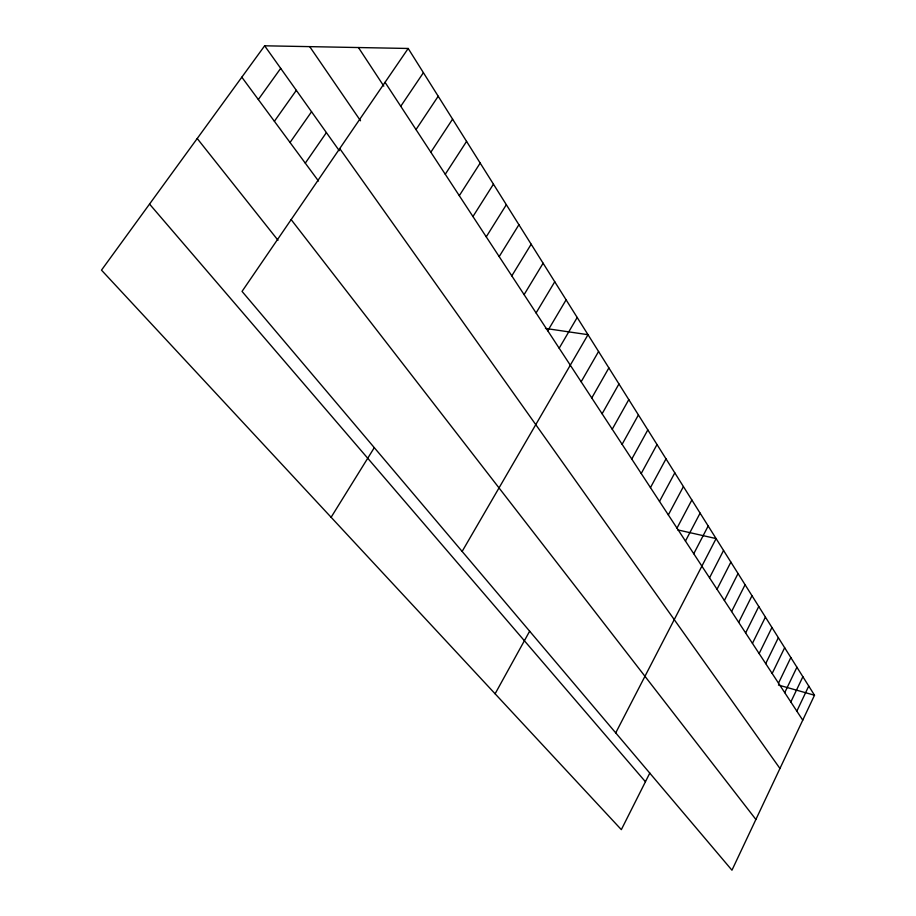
<?xml version="1.0" encoding="UTF-8"?>
<svg xmlns="http://www.w3.org/2000/svg" width="916" height="916" viewBox="0 0 916 916"><rect width="100%" height="100%" fill="white"/><g stroke="black" fill="none" stroke-linecap="round" stroke-linejoin="round"><path stroke-width="1.37" d="M814.507 695.233L731.953 870.2L242.042 291.403L408.192 48.468L814.507 695.233L778.463 685.065M796.84 711.16L808.748 686.061M790.829 701.988L802.885 676.718M784.726 692.656L796.92 667.226M778.497 683.153L790.84 657.551M772.165 673.478L784.657 647.715M765.707 663.619L778.36 637.685M759.135 653.589L771.948 627.483M752.448 643.364L765.421 617.086M745.624 632.956L758.769 606.507M738.685 622.342L751.99 595.721M649.822 773.035L621.334 829.644L101.493 270.14L264.644 45.8L408.192 48.468M731.598 611.533L745.086 584.729M724.384 600.507L738.044 573.519M717.022 589.274L730.876 562.103M709.522 577.813L723.56 550.459M615.724 732.88L716.106 538.585L677.691 529.883M693.755 553.733L708.183 525.99M685.454 541.07L700.11 513.12M676.993 528.131L691.855 499.987M668.337 514.918L683.428 486.568M659.497 501.418L674.817 472.862M650.463 487.61L666.012 458.859M641.223 473.503L657.012 444.535M631.777 459.076L647.818 429.902M495.109 693.79L529.654 631.193M622.113 444.329L638.418 414.937M612.232 429.226L628.8 399.616M602.11 413.78L618.953 383.953M591.759 397.968L608.877 367.911M581.156 381.777L598.572 351.504M462.133 551.432L588.003 334.695L545.455 328.432M559.172 348.206L577.195 317.474M547.768 330.79L566.111 299.841M536.078 312.951L554.753 281.762M524.101 294.643L543.108 263.224M511.804 275.876L531.165 244.217M499.186 256.606L518.914 224.718M331.111 517.288L374.243 447.741M486.247 236.832L506.342 204.703M472.954 216.531L493.438 184.162M459.294 195.681L480.19 163.071M445.268 174.258L466.576 141.396M430.841 152.228L452.584 119.126M416.013 129.58L438.203 96.237M400.75 106.279L423.41 72.685M305.291 163.14L326.394 132.602M290.04 142.484L311.555 111.741M274.388 121.29L296.326 90.329M258.323 99.535L280.697 68.357M149.537 204.073L645.437 781.749M197.215 138.511L278.006 240.267M291.151 219.6L755.895 819.477M241.824 77.184L318.493 181.036M339.733 148.564L779.951 768.478M264.644 45.8L339.252 150.671M309.711 46.636L360.526 120.786M358.454 47.54L383.815 86.138M385.052 82.303L802.748 720.171"/></g></svg>
